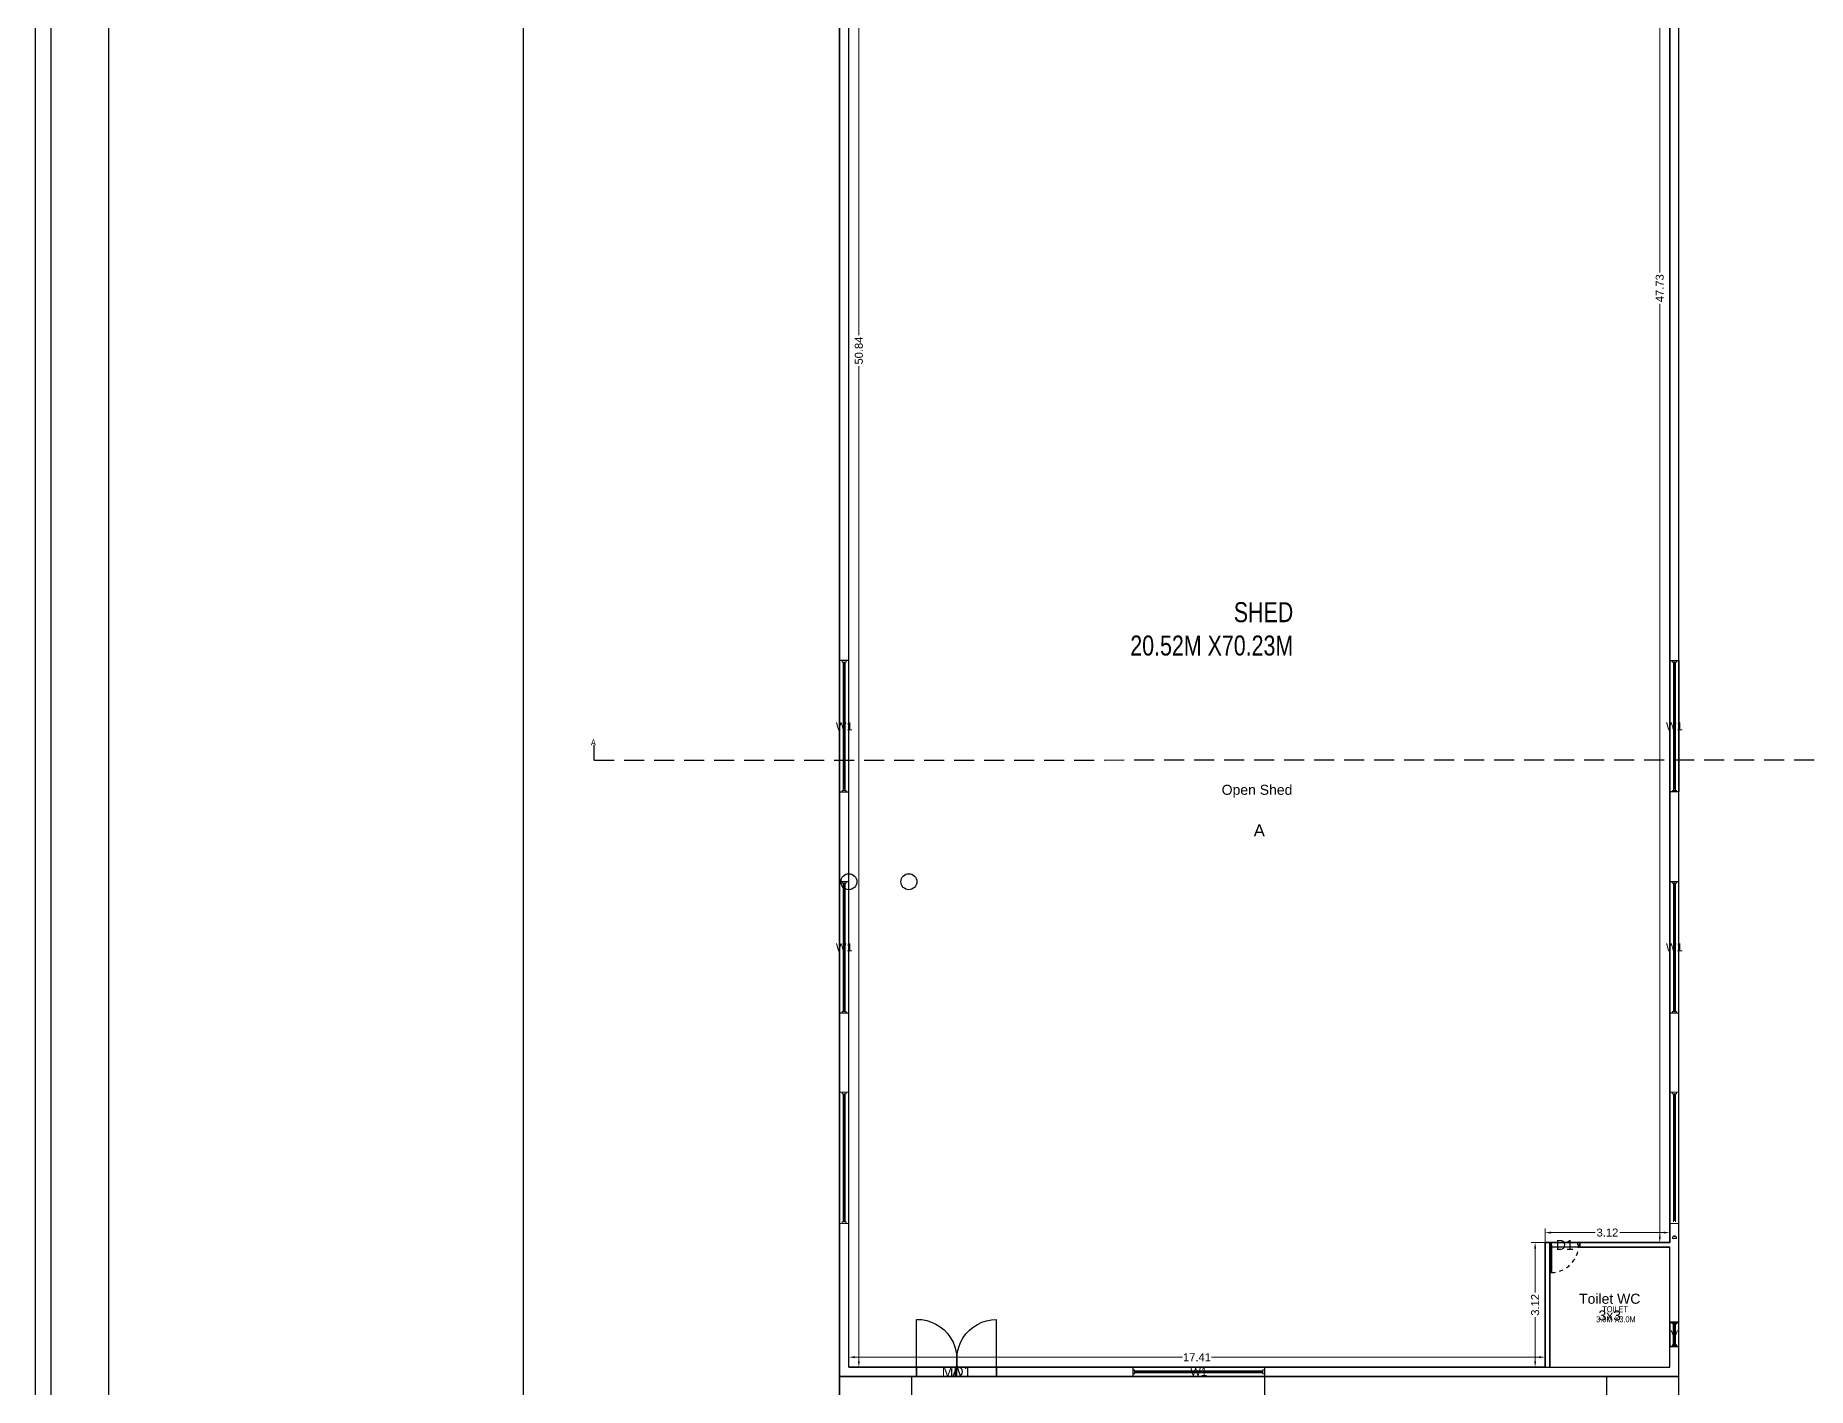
# Model space of a CAD drawing. Header units: metres. Extents: x 25391 to 25818, y 51852 to 52034.
# Drawn here: x 25673.2 to 25717.5, y 51899.84 to 51933.65 of the extents above; entities that cross this region are included whole.
import ezdxf

# ---------------------------------------------------------------- set-up
doc = ezdxf.new("R2010")
doc.units = ezdxf.units.M
doc.header["$MEASUREMENT"] = 0
for name, pattern in [('CENTER', [2, 1.25, -0.25, 0.25, -0.25]), ('DASHED', [0]), ('HIDDEN', [0.375, 0.25, -0.125])]:
    doc.linetypes.add(name, pattern=pattern)
doc.layers.get('0').update_dxf_attribs({"true_color": 0xffffff})
for name, color, linetype, true_color in [('__BN_BuildingPlan', 52, 'Continuous', 0xbdbd00), ('__BN_CommBUAOutline', 7, 'Continuous', 0x008000), ('__BN_DirectionRef', 7, 'Continuous', 0x808000), ('__BN_Door', 114, 'Continuous', 0x008140), ('__BN_Driveway', 71, 'Continuous', 0xd4ffaa), ('__BN_FloorPlan', 153, 'Continuous', 0x7e9dbd), ('__BN_Parking', 60, 'Continuous', 0xbfff00), ('__BN_Room', 72, 'Continuous', 0x5ebd00), ('__BN_RoomDimensions', 7, 'Continuous', 0x40e0d0), ('__BN_UnitBUA', 191, 'Continuous', 0xd4aaff), ('__BN_Window', 115, 'Continuous', 0x56816b)]:
    doc.layers.add(name, color=color, linetype=linetype, true_color=true_color)
for name, color, linetype in [('_Room', 72, 'Continuous'), ('PLAN', 7, 'Continuous'), ('VENTILATOR', 1, 'Continuous')]:
    doc.layers.add(name, color=color, linetype=linetype)
doc.layers.add('WINDOWS', color=1, linetype='Continuous', lineweight=15)
doc.styles.add('BuildNowFont', font='arial.ttf')
doc.styles.add('ROMANC', font='BKANT.TTF', dxfattribs={"width": 0.8})
doc.dimstyles.new('DIMENSIONS_STYLE', dxfattribs={"dimtxt": 0.2, "dimasz": 0.15, "dimexe": 0.1, "dimexo": 0, "dimgap": 0.05, "dimtad": 0, "dimdsep": 46, "dimtxsty": 'BuildNowFont', "dimcen": 0.09, "dimclrd": 256, "dimclre": 256, "dimclrt": 256, "dimadec": 0, "dimazin": 0, "dimtfac": 1, "dimtdec": 4, "dimtofl": 0, "dimtmove": 0, "dimatfit": 3, "dimfxl": 1, "dimtolj": 1, "dimtzin": 0, "dimlwd": 15, "dimlwe": 9, "dimarcsym": 0})

# ---------------------------------------------------------------- blocks, each defined once
blk = doc.blocks.new('bbd')
at = {"layer": 'PLAN', "color": 40, "linetype": 'Continuous'}
for p, q in [((-1.5, 39), (-2.3, 39)), ((-2.3, 3), (-2.3, 39)), ((-1.5, 3), (-1.5, 39)), ((-1.5, 3), (-2.3, 3))]:
    blk.add_line(p, q, dxfattribs=at)
at = {"layer": 'PLAN', "color": 40, "ltscale": 0.5}
for p, q in [((-39, 4), (-37.5, 4)), ((-39, 0), (-39, 4)), ((-36.5, 0), (-39, 0)), ((-37.5, 4), (-37.5, 3)), ((-37.5, 3), (-36.5, 3)), ((-36.5, 3), (-36.5, 0)), ((-1.5, 3), (-2.5, 3)), ((-2.5, 3), (-2.5, 0)), ((-2.5, 0), (0, 0)), ((-1.5, 4), (-1.5, 3)), ((0, 4), (-1.5, 4)), ((0, 0), (0, 4))]:
    blk.add_line(p, q, dxfattribs=at)
at = {"layer": 'PLAN', "color": 143, "linetype": 'HIDDEN'}
blk.add_arc((-1.5, 3), 36, 91.2875, 180, dxfattribs=at)
at = {"layer": 'PLAN', "color": 40, "ltscale": 0.5}
for centre, start, end in [((-38, 3.5), 0, 0), ((-1, 3.5), 180, 180)]:
    blk.add_arc(centre, 0.5, start, end, dxfattribs=at)
blk = doc.blocks.new('A$C08D83F8C')
for p, q in [((0.531, 0.3), (0.531, 1.06)), ((1.598, 0.3), (1.598, 1.06)), ((1.06, 0.3), (1.06, 0.53)), ((1.007, 0.3), (1.113, 0.3))]:
    blk.add_line(p, q)
at = {"color": 7, "ltscale": 2}
blk.add_line((1.007, 0.3), (1.113, 0.3), dxfattribs=at)
blk.add_line((1.007, 0.3), (1.113, 0.3), dxfattribs=at)
for centre, start, end in [((0.53, 0.53), 334.2807, 89.9066), ((1.59, 0.53), 89.1715, 205.7193)]:
    blk.add_arc(centre, 0.53, start, end)
blk = doc.blocks.new('TREFSD')
at = {"layer": 'VENTILATOR'}
for p, q in [((264051.358, 12889.319), (264051.358, 12888.719)), ((264051.358, 12889.319), (264051.588, 12889.319)), ((264051.588, 12888.719), (264051.588, 12889.319)), ((264051.358, 12888.719), (264051.588, 12888.719))]:
    blk.add_line(p, q, dxfattribs=at)
at = {"layer": 'VENTILATOR', "color": 252}
for p, q in [((264051.423, 12889.281), (264051.423, 12889.319)), ((264051.524, 12889.281), (264051.423, 12889.281)), ((264051.448, 12889.256), (264051.448, 12889.281)), ((264051.448, 12889.281), (264051.499, 12889.281)), ((264051.499, 12889.256), (264051.448, 12889.256)), ((264051.499, 12889.281), (264051.499, 12889.256)), ((264051.524, 12889.319), (264051.524, 12889.281)), ((264051.423, 12888.758), (264051.423, 12888.719)), ((264051.524, 12888.758), (264051.423, 12888.758)), ((264051.448, 12888.783), (264051.448, 12888.758)), ((264051.499, 12888.783), (264051.448, 12888.783)), ((264051.448, 12888.758), (264051.499, 12888.758)), ((264051.499, 12888.758), (264051.499, 12888.783)), ((264051.524, 12888.719), (264051.524, 12888.758))]:
    blk.add_line(p, q, dxfattribs=at)
at = {"layer": 'VENTILATOR', "color": 252, "linetype": 'DASHED', "ltscale": 5}
for p, q in [((264051.448, 12888.783), (264051.448, 12889.256)), ((264051.473, 12888.783), (264051.473, 12889.256)), ((264051.499, 12888.783), (264051.499, 12889.256))]:
    blk.add_line(p, q, dxfattribs=at)
blk = doc.blocks.new('*D101')
at = {"layer": '__BN_RoomDimensions', "color": 9, "lineweight": 9, "true_color": 0xc0c0c0, "transparency": 16777216}
for p, q in [((25714.051, 51951.192), (25713.701, 51951.192)), ((25714.051, 51903.463), (25713.701, 51903.463))]:
    blk.add_line(p, q, dxfattribs=at)
at = {"layer": '__BN_RoomDimensions', "color": 9, "lineweight": 15, "true_color": 0xc0c0c0, "transparency": 16777216}
for p, q in [((25713.801, 51951.042), (25713.801, 51927.719)), ((25713.801, 51903.613), (25713.801, 51926.936))]:
    blk.add_line(p, q, dxfattribs=at)
at = {"layer": '__BN_RoomDimensions', "color": 9, "true_color": 0xc0c0c0, "transparency": 16777216}
for points in [[(25713.776, 51951.042), (25713.826, 51951.042), (25713.801, 51951.192)], [(25713.776, 51903.613), (25713.826, 51903.613), (25713.801, 51903.463)]]:
    blk.add_solid(points, dxfattribs=at)
at = {"layer": 'Defpoints', "color": 0, "transparency": 16777216}
for p in [(25714.051, 51951.192), (25713.801, 51903.463), (25714.051, 51903.463)]:
    blk.add_point(p, dxfattribs=at)
at = {"layer": '__BN_RoomDimensions', "color": 9, "true_color": 0xc0c0c0, "transparency": 16777216, "insert": (25713.801, 51927.328), "char_height": 0.2, "attachment_point": 5, "rotation": 90, "style": 'BuildNowFont'}
blk.add_mtext('\\A1;47.73 ', dxfattribs=at)
blk = doc.blocks.new('*D102')
at = {"layer": '__BN_RoomDimensions', "color": 9, "lineweight": 9, "true_color": 0xc0c0c0, "transparency": 16777216}
for p, q in [((25710.936, 51903.463), (25710.936, 51903.813)), ((25714.051, 51903.463), (25714.051, 51903.813))]:
    blk.add_line(p, q, dxfattribs=at)
at = {"layer": '__BN_RoomDimensions', "color": 9, "lineweight": 15, "true_color": 0xc0c0c0, "transparency": 16777216}
for p, q in [((25711.086, 51903.713), (25712.185, 51903.713)), ((25713.901, 51903.713), (25712.802, 51903.713))]:
    blk.add_line(p, q, dxfattribs=at)
at = {"layer": '__BN_RoomDimensions', "color": 9, "true_color": 0xc0c0c0, "transparency": 16777216}
for points in [[(25711.086, 51903.738), (25711.086, 51903.688), (25710.936, 51903.713)], [(25713.901, 51903.738), (25713.901, 51903.688), (25714.051, 51903.713)]]:
    blk.add_solid(points, dxfattribs=at)
at = {"layer": 'Defpoints', "color": 0, "transparency": 16777216}
for p in [(25710.936, 51903.713), (25710.936, 51903.463), (25714.051, 51903.463)]:
    blk.add_point(p, dxfattribs=at)
at = {"layer": '__BN_RoomDimensions', "color": 9, "true_color": 0xc0c0c0, "transparency": 16777216, "insert": (25712.493, 51903.713), "char_height": 0.2, "attachment_point": 5, "style": 'BuildNowFont'}
blk.add_mtext('\\A1;3.12 ', dxfattribs=at)
blk = doc.blocks.new('*D103')
at = {"layer": '__BN_RoomDimensions', "color": 9, "lineweight": 9, "true_color": 0xc0c0c0, "transparency": 16777216}
for p, q in [((25710.936, 51903.463), (25710.586, 51903.463)), ((25710.936, 51900.348), (25710.586, 51900.348))]:
    blk.add_line(p, q, dxfattribs=at)
at = {"layer": '__BN_RoomDimensions', "color": 9, "lineweight": 15, "true_color": 0xc0c0c0, "transparency": 16777216}
for p, q in [((25710.686, 51903.313), (25710.686, 51902.215)), ((25710.686, 51900.498), (25710.686, 51901.597))]:
    blk.add_line(p, q, dxfattribs=at)
at = {"layer": '__BN_RoomDimensions', "color": 9, "true_color": 0xc0c0c0, "transparency": 16777216}
for points in [[(25710.661, 51903.313), (25710.711, 51903.313), (25710.686, 51903.463)], [(25710.661, 51900.498), (25710.711, 51900.498), (25710.686, 51900.348)]]:
    blk.add_solid(points, dxfattribs=at)
at = {"layer": 'Defpoints', "color": 0, "transparency": 16777216}
for p in [(25710.936, 51903.463), (25710.686, 51900.348), (25710.936, 51900.348)]:
    blk.add_point(p, dxfattribs=at)
at = {"layer": '__BN_RoomDimensions', "color": 9, "true_color": 0xc0c0c0, "transparency": 16777216, "insert": (25710.686, 51901.906), "char_height": 0.2, "attachment_point": 5, "rotation": 90, "style": 'BuildNowFont'}
blk.add_mtext('\\A1;3.12 ', dxfattribs=at)
blk = doc.blocks.new('*D104')
at = {"layer": '__BN_RoomDimensions', "color": 9, "lineweight": 9, "true_color": 0xc0c0c0, "transparency": 16777216}
for p, q in [((25693.531, 51900.348), (25693.531, 51900.698)), ((25710.936, 51900.348), (25710.936, 51900.698))]:
    blk.add_line(p, q, dxfattribs=at)
at = {"layer": '__BN_RoomDimensions', "color": 9, "lineweight": 15, "true_color": 0xc0c0c0, "transparency": 16777216}
for p, q in [((25693.681, 51900.598), (25701.875, 51900.598)), ((25710.786, 51900.598), (25702.592, 51900.598))]:
    blk.add_line(p, q, dxfattribs=at)
at = {"layer": '__BN_RoomDimensions', "color": 9, "true_color": 0xc0c0c0, "transparency": 16777216}
for points in [[(25693.681, 51900.623), (25693.681, 51900.573), (25693.531, 51900.598)], [(25710.786, 51900.623), (25710.786, 51900.573), (25710.936, 51900.598)]]:
    blk.add_solid(points, dxfattribs=at)
at = {"layer": 'Defpoints', "color": 0, "transparency": 16777216}
for p in [(25693.531, 51900.598), (25693.531, 51900.348), (25710.936, 51900.348)]:
    blk.add_point(p, dxfattribs=at)
at = {"layer": '__BN_RoomDimensions', "color": 9, "true_color": 0xc0c0c0, "transparency": 16777216, "insert": (25702.233, 51900.598), "char_height": 0.2, "attachment_point": 5, "style": 'BuildNowFont'}
blk.add_mtext('\\A1;17.41 ', dxfattribs=at)
blk = doc.blocks.new('*D105')
at = {"layer": '__BN_RoomDimensions', "color": 9, "lineweight": 9, "true_color": 0xc0c0c0, "transparency": 16777216}
for p, q in [((25693.531, 51951.192), (25693.881, 51951.192)), ((25693.531, 51900.348), (25693.881, 51900.348))]:
    blk.add_line(p, q, dxfattribs=at)
at = {"layer": '__BN_RoomDimensions', "color": 9, "lineweight": 15, "true_color": 0xc0c0c0, "transparency": 16777216}
for p, q in [((25693.781, 51951.042), (25693.781, 51926.157)), ((25693.781, 51900.498), (25693.781, 51925.383))]:
    blk.add_line(p, q, dxfattribs=at)
at = {"layer": '__BN_RoomDimensions', "color": 9, "true_color": 0xc0c0c0, "transparency": 16777216}
for points in [[(25693.756, 51951.042), (25693.806, 51951.042), (25693.781, 51951.192)], [(25693.756, 51900.498), (25693.806, 51900.498), (25693.781, 51900.348)]]:
    blk.add_solid(points, dxfattribs=at)
at = {"layer": 'Defpoints', "color": 0, "transparency": 16777216}
for p in [(25693.531, 51951.192), (25693.781, 51951.192), (25693.531, 51900.348)]:
    blk.add_point(p, dxfattribs=at)
at = {"layer": '__BN_RoomDimensions', "color": 9, "true_color": 0xc0c0c0, "transparency": 16777216, "insert": (25693.781, 51925.77), "char_height": 0.2, "attachment_point": 5, "rotation": 90, "style": 'BuildNowFont'}
blk.add_mtext('\\A1;50.84 ', dxfattribs=at)

msp = doc.modelspace()

# ---------------------------------------------------------------- linework, layer by layer
at = {"color": 11, "ltscale": 2, "true_color": 0xf27172}
for p, q in [((25673.19895, 51857.83547), (25673.19895, 51971.81852)), ((25673.58232, 51971.46068), (25673.58232, 51858.1933)), ((25675.02707, 51969.99681), (25675.02707, 51859.65717))]:
    msp.add_line(p, q, dxfattribs=at)
at = {"color": 7, "ltscale": 2}
for p, q in [((25693.30089, 51900.11834), (25693.30089, 51951.42234)), ((25693.30089, 51877.61834), (25693.30089, 51951.42234)), ((25714.28089, 51900.11834), (25714.28089, 51951.42234)), ((25714.28089, 51877.61834), (25714.28089, 51951.42234)), ((25693.53089, 51900.34834), (25693.53089, 51951.19234)), ((25714.05089, 51903.46334), (25714.05089, 51951.19234)), ((25710.93589, 51903.46334), (25711.05089, 51903.46334)), ((25710.93589, 51900.34834), (25710.93589, 51903.46334)), ((25710.93589, 51903.46334), (25711.05089, 51903.46334)), ((25710.93589, 51900.34834), (25710.93589, 51903.46334)), ((25711.05089, 51900.34834), (25711.05089, 51903.46334)), ((25711.05089, 51900.34834), (25711.05089, 51903.46334)), ((25711.80089, 51903.46334), (25714.05089, 51903.46334)), ((25711.80089, 51903.34834), (25711.80089, 51903.46334)), ((25711.80089, 51903.46334), (25714.05089, 51903.46334)), ((25711.80089, 51903.34834), (25711.80089, 51903.46334)), ((25711.80089, 51903.34834), (25714.05089, 51903.34834)), ((25711.80089, 51903.34834), (25714.05089, 51903.34834)), ((25714.05089, 51900.34834), (25714.05089, 51903.34834)), ((25714.05089, 51900.34834), (25714.05089, 51903.34834)), ((25693.53089, 51900.34834), (25695.224, 51900.34834)), ((25693.53089, 51900.34834), (25695.224, 51900.34834)), ((25697.224, 51900.34834), (25710.93589, 51900.34834)), ((25697.224, 51900.34834), (25714.05089, 51900.34834)), ((25711.05089, 51900.34834), (25714.05089, 51900.34834)), ((25711.05089, 51900.34834), (25714.05089, 51900.34834)), ((25693.30089, 51900.11834), (25695.224, 51900.11834)), ((25693.30089, 51900.11834), (25695.224, 51900.11834)), ((25697.224, 51900.11834), (25714.28089, 51900.11834)), ((25697.224, 51900.11834), (25714.28089, 51900.11834))]:
    msp.add_line(p, q, dxfattribs=at)
at = {"color": 2, "linetype": 'HIDDEN', "ltscale": 2}
for q in [(25687.16225, 51915.90903), (25718.78406, 51915.53558)]:
    msp.add_line((25687.16225, 51915.52816), q, dxfattribs=at)
at = {"ltscale": 2}
for p, q in [((25695.224, 51900.34834), (25695.224, 51900.11834)), ((25697.224, 51900.34834), (25697.224, 51900.11834))]:
    msp.add_line(p, q, dxfattribs=at)
at = {"layer": '__BN_BuildingPlan', "ltscale": 2}
msp.add_lwpolyline([(25673.19895, 51971.81852), (25817.46944, 51971.81852), (25817.46944, 51857.83547), (25673.19895, 51857.83547)], close=True, dxfattribs=at)
at = {"layer": '__BN_CommBUAOutline', "ltscale": 2}
msp.add_lwpolyline([(25693.30089, 51900.11834), (25714.28089, 51900.11834), (25714.28089, 51951.42234), (25693.30089, 51951.42234)], close=True, dxfattribs=at)
at = {"layer": '__BN_DirectionRef', "color": 153}
msp.add_circle((25693.53089, 51912.4881), 0.2, dxfattribs=at)
at = {"layer": '__BN_DirectionRef', "color": 190}
msp.add_circle((25695.03089, 51912.4881), 0.2, dxfattribs=at)
at = {"layer": '__BN_Door', "ltscale": 2}
for points in [[(25711.05089, 51903.46334), (25711.80089, 51903.46334), (25711.80089, 51903.34834), (25711.05089, 51903.34834)], [(25695.224, 51900.34834), (25697.224, 51900.34834), (25697.224, 51900.11834), (25695.224, 51900.11834)]]:
    msp.add_lwpolyline(points, close=True, dxfattribs=at)
at = {"layer": '__BN_Driveway', "ltscale": 2}
msp.add_lwpolyline([(25712.48089, 51877.61834), (25712.48089, 51900.11834), (25695.10089, 51900.11834), (25695.10089, 51877.61834)], close=True, dxfattribs=at)
at = {"layer": '__BN_Driveway', "linetype": 'CENTER', "ltscale": 2}
msp.add_lwpolyline([(25703.92519, 51877.61834), (25703.92519, 51900.11834)], dxfattribs=at)
at = {"layer": '__BN_FloorPlan', "ltscale": 2}
msp.add_lwpolyline([(25685.39994, 51955.29809), (25725.54406, 51955.29809), (25725.54406, 51871.79446), (25685.39994, 51871.79446)], close=True, dxfattribs=at)
at = {"layer": '__BN_Parking', "ltscale": 2}
msp.add_lwpolyline([(25693.30089, 51877.61834), (25714.28089, 51877.61834), (25714.28089, 51900.11834), (25693.30089, 51900.11834)], close=True, dxfattribs=at)
at = {"layer": '__BN_Room', "ltscale": 2}
for points in [[(25693.53089, 51951.19234), (25714.05089, 51951.19234), (25714.05089, 51903.46334), (25710.93589, 51903.46334), (25710.93589, 51900.34834), (25693.53089, 51900.34834)], [(25714.05089, 51903.34834), (25711.05089, 51903.34834), (25711.05089, 51900.34834), (25714.05089, 51900.34834)]]:
    msp.add_lwpolyline(points, close=True, dxfattribs=at)
at = {"layer": '__BN_UnitBUA', "ltscale": 2}
msp.add_lwpolyline([(25693.30089, 51900.11834), (25714.28089, 51900.11834), (25714.28089, 51951.42234), (25693.30089, 51951.42234)], close=True, dxfattribs=at)
at = {"layer": '__BN_Window', "ltscale": 2}
for points in [[(25693.30089, 51914.73426), (25693.53089, 51914.73426), (25693.53089, 51918.01596), (25693.30089, 51918.01596)], [(25714.05089, 51918.01596), (25714.28089, 51918.01596), (25714.28089, 51914.73427), (25714.05089, 51914.73427)], [(25693.30089, 51909.2064), (25693.53089, 51909.2064), (25693.53089, 51912.4881), (25693.30089, 51912.4881)], [(25714.28088, 51912.4881), (25714.05089, 51912.4881), (25714.05089, 51909.2064), (25714.28088, 51909.2064)], [(25714.05089, 51900.86956), (25714.28089, 51900.86956), (25714.28089, 51901.46956), (25714.05089, 51901.46956)], [(25700.63623, 51900.34834), (25703.91793, 51900.34834), (25703.91793, 51900.11834), (25700.63623, 51900.11834)]]:
    msp.add_lwpolyline(points, close=True, dxfattribs=at)
at = {"layer": 'WINDOWS', "color": 252}
for p, q in [((25693.41588, 51917.95207), (25693.41665, 51914.79816)), ((25714.16588, 51917.95207), (25714.16665, 51914.79816)), ((25693.41588, 51912.42421), (25693.41665, 51909.2703)), ((25714.16588, 51912.42421), (25714.16665, 51909.2703)), ((25693.41588, 51907.15921), (25693.41665, 51904.00529)), ((25714.16588, 51907.15921), (25714.16665, 51904.00529)), ((25703.85405, 51900.23334), (25700.70013, 51900.23257)), ((25703.85405, 51900.23334), (25700.70013, 51900.23257))]:
    msp.add_line(p, q, dxfattribs=at)
at = {"layer": 'WINDOWS'}
for points in [[(25693.30089, 51918.01596), (25693.53088, 51918.01596), (25693.53089, 51914.73427), (25693.30089, 51914.73426)], [(25714.05089, 51918.01596), (25714.28088, 51918.01596), (25714.28089, 51914.73427), (25714.05089, 51914.73426)], [(25693.30089, 51912.4881), (25693.53088, 51912.4881), (25693.53089, 51909.20641), (25693.30089, 51909.2064)], [(25714.05089, 51912.4881), (25714.28088, 51912.4881), (25714.28089, 51909.20641), (25714.05089, 51909.2064)], [(25693.30089, 51907.22309), (25693.53088, 51907.22309), (25693.53089, 51903.9414), (25693.30089, 51903.94139)], [(25714.05089, 51907.22309), (25714.28088, 51907.22309), (25714.28089, 51903.9414), (25714.05089, 51903.94139)], [(25703.91793, 51900.34833), (25703.91793, 51900.11834), (25700.63624, 51900.11833), (25700.63623, 51900.34833)], [(25703.91793, 51900.34833), (25703.91793, 51900.11834), (25700.63624, 51900.11833), (25700.63623, 51900.34833)]]:
    msp.add_lwpolyline(points, close=True, dxfattribs=at)
at = {"layer": 'WINDOWS', "color": 252}
for points in [[(25693.36477, 51918.01596), (25693.46699, 51918.01596), (25693.46699, 51917.97763), (25693.36477, 51917.97763)], [(25714.11477, 51918.01596), (25714.21699, 51918.01596), (25714.21699, 51917.97763), (25714.11477, 51917.97763)], [(25693.36554, 51914.73427), (25693.46776, 51914.73427), (25693.46776, 51914.7726), (25693.36554, 51914.7726)], [(25714.11554, 51914.73427), (25714.21776, 51914.73427), (25714.21776, 51914.7726), (25714.11554, 51914.7726)], [(25693.36477, 51912.4881), (25693.46699, 51912.4881), (25693.46699, 51912.44977), (25693.36477, 51912.44977)], [(25714.11477, 51912.4881), (25714.21699, 51912.4881), (25714.21699, 51912.44977), (25714.11477, 51912.44977)], [(25693.36554, 51909.20641), (25693.46776, 51909.20641), (25693.46776, 51909.24474), (25693.36554, 51909.24474)], [(25714.11554, 51909.20641), (25714.21776, 51909.20641), (25714.21776, 51909.24474), (25714.11554, 51909.24474)], [(25693.36477, 51907.22309), (25693.46699, 51907.22309), (25693.46699, 51907.18476), (25693.36477, 51907.18476)], [(25714.11477, 51907.22309), (25714.21699, 51907.22309), (25714.21699, 51907.18476), (25714.11477, 51907.18476)], [(25693.36554, 51903.9414), (25693.46776, 51903.9414), (25693.46776, 51903.97974), (25693.36554, 51903.97974)], [(25714.11554, 51903.56902), (25714.21776, 51903.56902), (25714.21776, 51903.60735), (25714.11554, 51903.60735)], [(25700.63624, 51900.28369), (25700.63624, 51900.18146), (25700.67458, 51900.18146), (25700.67458, 51900.28369)], [(25700.63624, 51900.28369), (25700.63624, 51900.18146), (25700.67458, 51900.18146), (25700.67458, 51900.28369)], [(25703.91793, 51900.28445), (25703.91793, 51900.18223), (25703.8796, 51900.18223), (25703.8796, 51900.28445)], [(25703.91793, 51900.28445), (25703.91793, 51900.18223), (25703.8796, 51900.18223), (25703.8796, 51900.28445)]]:
    msp.add_lwpolyline(points, close=True, dxfattribs=at)
for points in [[(25693.39109, 51914.7726), (25693.39033, 51917.97763)], [(25693.44144, 51917.95207), (25693.39033, 51917.95207)], [(25693.4422, 51914.7726), (25693.44144, 51917.97763)], [(25714.14109, 51914.7726), (25714.14033, 51917.97763)], [(25714.19144, 51917.95207), (25714.14033, 51917.95207)], [(25714.1922, 51914.7726), (25714.19144, 51917.97763)], [(25693.4422, 51914.79816), (25693.39109, 51914.79816)], [(25714.1922, 51914.79816), (25714.14109, 51914.79816)], [(25693.39109, 51909.24474), (25693.39033, 51912.44977)], [(25693.44144, 51912.42421), (25693.39033, 51912.42421)], [(25693.4422, 51909.24474), (25693.44144, 51912.44977)], [(25714.14109, 51909.24474), (25714.14033, 51912.44977)], [(25714.19144, 51912.42421), (25714.14033, 51912.42421)], [(25714.1922, 51909.24474), (25714.19144, 51912.44977)], [(25693.4422, 51909.2703), (25693.39109, 51909.2703)], [(25714.1922, 51909.2703), (25714.14109, 51909.2703)], [(25693.39109, 51903.97974), (25693.39033, 51907.18476)], [(25693.44144, 51907.15921), (25693.39033, 51907.15921)], [(25693.4422, 51903.97974), (25693.44144, 51907.18476)], [(25714.14109, 51903.97974), (25714.14033, 51907.18476)], [(25714.19144, 51907.15921), (25714.14033, 51907.15921)], [(25714.1922, 51903.97974), (25714.19144, 51907.18476)], [(25693.4422, 51904.00529), (25693.39109, 51904.00529)], [(25714.1922, 51903.6329), (25714.14109, 51903.6329)], [(25700.67458, 51900.25813), (25703.8796, 51900.2589)], [(25700.67458, 51900.25813), (25703.8796, 51900.2589)], [(25700.67458, 51900.20702), (25703.8796, 51900.20779)], [(25700.67458, 51900.20702), (25703.8796, 51900.20779)], [(25700.70013, 51900.20702), (25700.70013, 51900.25813)], [(25700.70013, 51900.20702), (25700.70013, 51900.25813)], [(25703.85405, 51900.20779), (25703.85405, 51900.2589)], [(25703.85405, 51900.20779), (25703.85405, 51900.2589)]]:
    msp.add_lwpolyline(points, dxfattribs=at)

# ---------------------------------------------------------------- block references
at = {"color": 7, "ltscale": 2, "xscale": -1.874765654292313, "yscale": 1.874765654292313, "zscale": 1.874765654292313}
msp.add_blockref('A$C08D83F8C', (25698.21924, 51899.55591), dxfattribs=at)
msp.add_blockref('A$C08D83F8C', (25698.21924, 51899.55591), dxfattribs=at)
at = {"layer": 'PLAN', "xscale": 0.01923076923087806, "yscale": 0.01923076923087806, "zscale": 0.01923076923087806, "rotation": 180}
msp.add_blockref('bbd', (25711.05089, 51903.46334), dxfattribs=at)
msp.add_blockref('bbd', (25711.05089, 51903.46334), dxfattribs=at)
at = {"layer": 'WINDOWS', "ltscale": 2}
msp.add_blockref('TREFSD', (-238337.30669, 39012.15007), dxfattribs=at)

# ---------------------------------------------------------------- texts
at = {"layer": '__BN_Door', "color": 116, "true_color": 0x008140, "char_height": 0.25, "attachment_point": 5, "style": 'BuildNowFont'}
for s, insert, width in [('D1', (25711.42589, 51903.40584), 0.3624966), ('MD1', (25696.224, 51900.23334), 0.6602865)]:
    msp.add_mtext(s, dxfattribs=dict(at, insert=insert, width=width))
at = {"layer": '__BN_Room', "color": 72, "true_color": 0x5ebd00, "char_height": 0.25, "attachment_point": 5, "style": 'BuildNowFont'}
for s, insert, width in [('Open Shed', (25703.73442, 51914.7482), 1.7594304), ('Toilet WC^J3x3', (25712.55089, 51901.84834), 1.5411323)]:
    msp.add_mtext(s, dxfattribs=dict(at, insert=insert, width=width))
at = {"layer": '__BN_UnitBUA', "color": 201, "true_color": 0xd4aaff, "insert": (25703.79089, 51913.77034), "char_height": 0.3, "width": 0.2857531, "attachment_point": 5, "style": 'BuildNowFont'}
msp.add_mtext('A', dxfattribs=at)
at = {"layer": '__BN_Window', "color": 127, "true_color": 0x56816b, "char_height": 0.2, "attachment_point": 5, "style": 'BuildNowFont'}
for s, insert, width in [('W1', (25693.41589, 51916.37511), 0.3716808), ('W1', (25714.16589, 51916.37512), 0.3716808), ('W1', (25693.41589, 51910.84725), 0.3716808), ('W1', (25714.16589, 51910.84725), 0.3716808), ('V', (25714.16589, 51901.16956), 0.1866057), ('W1', (25702.27708, 51900.23334), 0.3716808)]:
    msp.add_mtext(s, dxfattribs=dict(at, insert=insert, width=width))
at = {"layer": '_Room', "color": 0, "style": 'ROMANC'}
for s, width, insert, char_height, attachment_point in [('SHED   \\P\\pxt9;        20.52M X70.23M ', 5.8567336, (25704.6395, 51919.47762), 0.5, 3), ('A', 2.5482413, (25687.08519, 51916.04887), 0.15, 1), ('     TOILET    \\P  3.0M X3.0M ', 2.5482413, (25712.10919, 51901.87256), 0.15, 1), ('     TOILET    \\P  3.0M X3.0M ', 2.5482413, (25712.10919, 51901.87256), 0.15, 1)]:
    msp.add_mtext_dynamic_manual_height_columns(s, width=width, gutter_width=1.41042, heights=[0], dxfattribs=dict(at, insert=insert, char_height=char_height, attachment_point=attachment_point))

# ---------------------------------------------------------------- dimensions: what is measured, and where the dimension line sits
at = {"layer": '__BN_RoomDimensions'}
for p1, p2, picture, middle in [((25693.53089, 51900.34834), (25693.53089, 51951.19234), '*D105', (25693.78089, 51925.77034)), ((25714.05089, 51951.19234), (25714.05089, 51903.46334), '*D101', (25713.80089, 51927.32784)), ((25714.0508945317, 51903.4633405586), (25710.9358945317, 51903.4633405586), '*D102', (25712.4933945317, 51903.7133405586)), ((25710.9358945317, 51903.4633405586), (25710.9358945317, 51900.3483405586), '*D103', (25710.6858945318, 51901.9058405586)), ((25710.9358945317, 51900.3483405586), (25693.5308945317, 51900.3483405586), '*D104', (25702.2333945317, 51900.5983405586))]:
    dim = msp.add_aligned_dim(p1=p1, p2=p2, distance=-0.25, dimstyle='DIMENSIONS_STYLE', override={"dimpost": '<> '}, dxfattribs=at)
    dim.commit()
    dim.dimension.update_dxf_attribs({"geometry": picture, "text_midpoint": middle})

doc.saveas('drawing.dxf')
